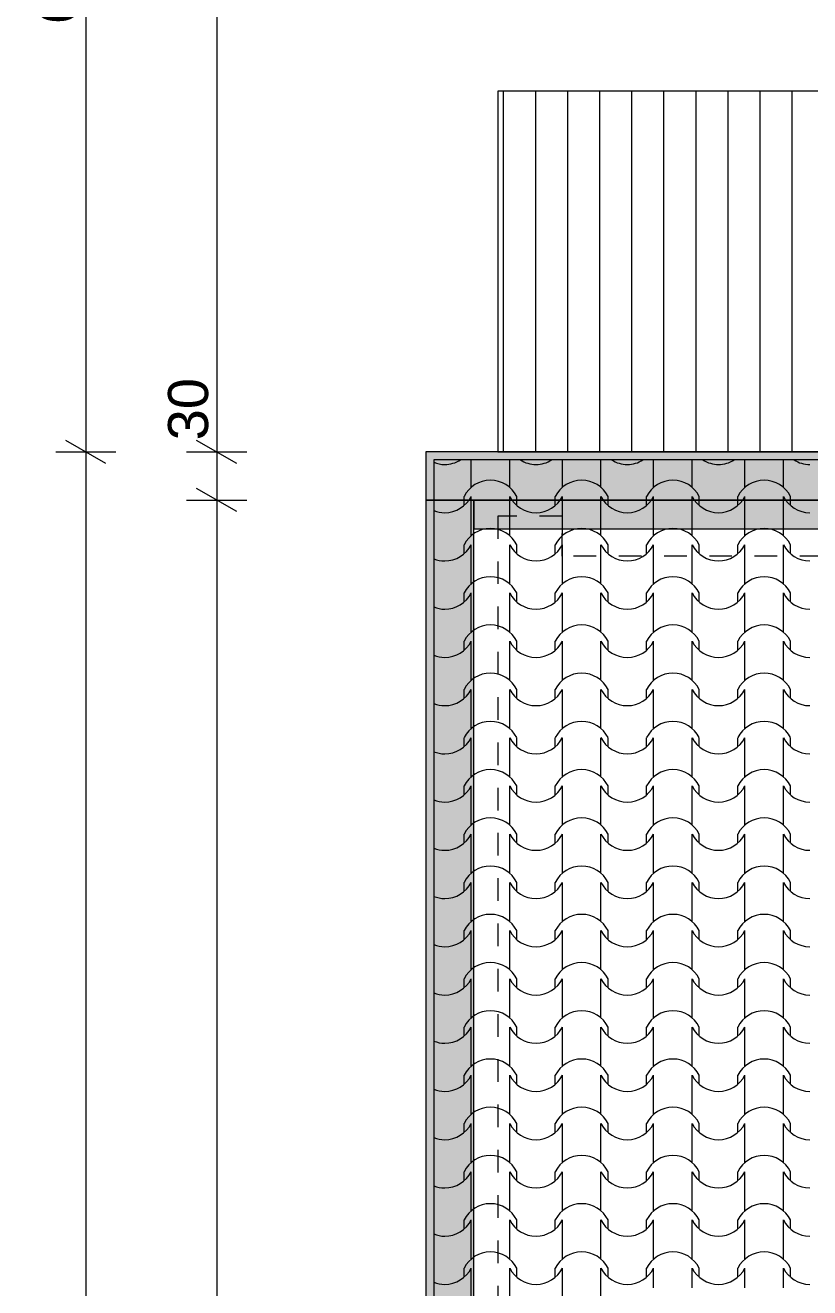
# Model space of a CAD drawing. Header units: feet. Extents: x 2791058 to 2855058, y -67651 to -26651.
# Drawn here: x 2801071 to 2805963, y -49419 to -41549 of the extents above; entities that cross this region are included whole.
import ezdxf

# ---------------------------------------------------------------- set-up
doc = ezdxf.new("R2010")
doc.units = ezdxf.units.FT
doc.header["$MEASUREMENT"] = 0
doc.linetypes.add('Dashed', pattern=[282.222223, 141.111112, -141.111112])
doc.layers.add('Dimensioning - General', color=7, linetype='Continuous')
doc.layers.add('Exterior walls', color=7, linetype='Continuous')
for name, color, linetype, lineweight in [('Dimensioning - General_Pen_No__1', 7, 'Continuous', 0), ('Exterior walls_Pen_No__1', 7, 'Continuous', 0), ('Model Unit - Zone_Pen_No__101', 252, 'Continuous', 0), ('Structural - Bearing_Pen_No__1', 7, 'Continuous', 0), ('Structural - Bearing_Pen_No__13', 54, 'Continuous', 0), ('Structural - Bearing_Pen_No__2', 8, 'Continuous', 0)]:
    doc.layers.add(name, color=color, linetype=linetype, lineweight=lineweight)
for name, color, linetype, lineweight, true_color in [('Exterior walls_Pen_No__85', 7, 'Continuous', 0, 0x80c2ff), ('Structural - Bearing_Pen_No__102', 7, 'Continuous', 0, 0xcccccc), ('Structural - Bearing_Pen_No__82', 7, 'Continuous', 0, 0xaaaaaa)]:
    doc.layers.add(name, color=color, linetype=linetype, lineweight=lineweight, true_color=true_color)
doc.styles.add('GENERATED_STYLE_2', font='arial.ttf')
doc.dimstyles.new('GENERATED_STYLE__1', dxfattribs={"dimtxt": 250, "dimasz": 190, "dimexe": 0.18, "dimexo": 3, "dimgap": 0.09, "dimtad": 1, "dimlfac": 0.001, "dimzin": 0, "dimdsep": 46, "dimtxsty": 'GENERATED_STYLE_2', "dimblk": 'ARROWHEAD_2', "dimblk1": 'ARROWHEAD_2', "dimblk2": 'ARROWHEAD_2', "dimcen": 0.09, "dimclrd": 7, "dimclre": 7, "dimclrt": 7, "dimadec": 0, "dimazin": 0, "dimtfac": 1, "dimtdec": 4, "dimtmove": 0, "dimatfit": 3, "dimfxl": 1, "dimtolj": 1, "dimtzin": 0, "dimarcsym": 0})
doc.dimstyles.new('GENERATED_STYLE__2', dxfattribs={"dimtxt": 250, "dimasz": 190, "dimexe": 0.18, "dimexo": 3, "dimgap": 0.09, "dimtad": 1, "dimtih": 1, "dimtoh": 1, "dimlfac": 0.001, "dimzin": 0, "dimdsep": 46, "dimtxsty": 'GENERATED_STYLE_2', "dimblk": 'ARROWHEAD_2', "dimblk1": 'ARROWHEAD_2', "dimblk2": 'ARROWHEAD_2', "dimcen": 0.09, "dimclrd": 7, "dimclre": 7, "dimclrt": 7, "dimadec": 0, "dimazin": 0, "dimtfac": 1, "dimtdec": 4, "dimtmove": 0, "dimatfit": 3, "dimfxl": 1, "dimtolj": 1, "dimtzin": 0, "dimarcsym": 0})

# ---------------------------------------------------------------- blocks, each defined once
blk = doc.blocks.new('*X9', base_point=(2247653.8, -76425))
at = {"layer": 'Structural - Bearing_Pen_No__82', "color": 253, "linetype": 'Continuous', "lineweight": 0, "true_color": 0xaaaaaa}
for p, q in [((2803851.5, -44307.9), (2803851.5, -44258.5)), ((2803851.5, -44429.8), (2803851.5, -44307.9)), ((2804092, -44307.9), (2804092, -44258.5)), ((2804092, -44429.8), (2804092, -44307.9)), ((2804420.5, -44307.9), (2804420.5, -44258.5)), ((2804420.5, -44429.8), (2804420.5, -44307.9)), ((2804661, -44307.9), (2804661, -44258.5)), ((2804661, -44429.8), (2804661, -44307.9)), ((2804989.5, -44307.9), (2804989.5, -44258.5)), ((2804989.5, -44429.8), (2804989.5, -44307.9)), ((2805229.9, -44307.9), (2805229.9, -44258.5)), ((2805229.9, -44429.8), (2805229.9, -44307.9)), ((2805558.4, -44307.9), (2805558.4, -44258.5)), ((2805558.4, -44429.8), (2805558.4, -44307.9)), ((2805798.9, -44307.9), (2805798.9, -44258.5)), ((2805798.9, -44429.8), (2805798.9, -44307.9)), ((2803807.5, -44542.7), (2803807.5, -44486.6)), ((2803851.5, -44608.5), (2803851.5, -44486.6)), ((2804092, -44608.5), (2804092, -44486.6)), ((2804136, -44542.7), (2804136, -44486.6)), ((2804376.5, -44542.7), (2804376.5, -44486.6)), ((2804420.5, -44608.5), (2804420.5, -44486.6)), ((2804661, -44608.5), (2804661, -44486.6)), ((2804705, -44542.7), (2804705, -44486.6)), ((2804945.4, -44542.7), (2804945.4, -44486.6)), ((2804989.5, -44608.5), (2804989.5, -44486.6)), ((2805229.9, -44608.5), (2805229.9, -44486.6)), ((2805273.9, -44542.7), (2805273.9, -44486.6)), ((2805514.4, -44542.7), (2805514.4, -44486.6)), ((2805558.4, -44608.5), (2805558.4, -44486.6)), ((2805798.9, -44608.5), (2805798.9, -44486.6)), ((2805842.9, -44542.7), (2805842.9, -44486.6)), ((2803851.5, -44730.5), (2803851.5, -44608.5)), ((2804092, -44730.5), (2804092, -44608.5)), ((2804420.5, -44730.5), (2804420.5, -44608.5)), ((2804661, -44730.5), (2804661, -44608.5)), ((2804989.5, -44730.5), (2804989.5, -44608.5)), ((2805229.9, -44730.5), (2805229.9, -44608.5)), ((2805558.4, -44730.5), (2805558.4, -44608.5)), ((2805798.9, -44730.5), (2805798.9, -44608.5)), ((2803807.5, -44843.3), (2803807.5, -44787.3)), ((2803851.5, -44909.2), (2803851.5, -44787.3)), ((2804092, -44909.2), (2804092, -44787.3)), ((2804136, -44843.3), (2804136, -44787.3)), ((2804376.5, -44843.3), (2804376.5, -44787.3)), ((2804420.5, -44909.2), (2804420.5, -44787.3)), ((2804661, -44909.2), (2804661, -44787.3)), ((2804705, -44843.3), (2804705, -44787.3)), ((2804945.4, -44843.3), (2804945.4, -44787.3)), ((2804989.5, -44909.2), (2804989.5, -44787.3)), ((2805229.9, -44909.2), (2805229.9, -44787.3)), ((2805273.9, -44843.3), (2805273.9, -44787.3)), ((2805514.4, -44843.3), (2805514.4, -44787.3)), ((2805558.4, -44909.2), (2805558.4, -44787.3)), ((2805798.9, -44909.2), (2805798.9, -44787.3)), ((2805842.9, -44843.3), (2805842.9, -44787.3)), ((2803851.5, -45031.2), (2803851.5, -44909.2)), ((2804092, -45031.2), (2804092, -44909.2)), ((2804420.5, -45031.2), (2804420.5, -44909.2)), ((2804661, -45031.2), (2804661, -44909.2)), ((2804989.5, -45031.2), (2804989.5, -44909.2)), ((2805229.9, -45031.2), (2805229.9, -44909.2)), ((2805558.4, -45031.2), (2805558.4, -44909.2)), ((2805798.9, -45031.2), (2805798.9, -44909.2)), ((2803807.5, -45144), (2803807.5, -45088)), ((2803851.5, -45209.9), (2803851.5, -45088)), ((2804092, -45209.9), (2804092, -45088)), ((2804136, -45144), (2804136, -45088)), ((2804376.5, -45144), (2804376.5, -45088)), ((2804420.5, -45209.9), (2804420.5, -45088)), ((2804661, -45209.9), (2804661, -45088)), ((2804705, -45144), (2804705, -45088)), ((2804945.4, -45144), (2804945.4, -45088)), ((2804989.5, -45209.9), (2804989.5, -45088)), ((2805229.9, -45209.9), (2805229.9, -45088)), ((2805273.9, -45144), (2805273.9, -45088)), ((2805514.4, -45144), (2805514.4, -45088)), ((2805558.4, -45209.9), (2805558.4, -45088)), ((2805798.9, -45209.9), (2805798.9, -45088)), ((2805842.9, -45144), (2805842.9, -45088)), ((2803851.5, -45331.8), (2803851.5, -45209.9)), ((2804092, -45331.8), (2804092, -45209.9)), ((2804420.5, -45331.8), (2804420.5, -45209.9)), ((2804661, -45331.8), (2804661, -45209.9)), ((2804989.5, -45331.8), (2804989.5, -45209.9)), ((2805229.9, -45331.8), (2805229.9, -45209.9)), ((2805558.4, -45331.8), (2805558.4, -45209.9)), ((2805798.9, -45331.8), (2805798.9, -45209.9)), ((2803807.5, -45444.7), (2803807.5, -45388.6)), ((2803851.5, -45510.6), (2803851.5, -45388.6)), ((2804092, -45510.6), (2804092, -45388.6)), ((2804136, -45444.7), (2804136, -45388.6)), ((2804376.5, -45444.7), (2804376.5, -45388.6)), ((2804420.5, -45510.6), (2804420.5, -45388.6)), ((2804661, -45510.6), (2804661, -45388.6)), ((2804705, -45444.7), (2804705, -45388.6)), ((2804945.4, -45444.7), (2804945.4, -45388.6)), ((2804989.5, -45510.6), (2804989.5, -45388.6)), ((2805229.9, -45510.6), (2805229.9, -45388.6)), ((2805273.9, -45444.7), (2805273.9, -45388.6)), ((2805514.4, -45444.7), (2805514.4, -45388.6)), ((2805558.4, -45510.6), (2805558.4, -45388.6)), ((2805798.9, -45510.6), (2805798.9, -45388.6)), ((2805842.9, -45444.7), (2805842.9, -45388.6)), ((2803851.5, -45632.5), (2803851.5, -45510.6)), ((2804092, -45632.5), (2804092, -45510.6)), ((2804420.5, -45632.5), (2804420.5, -45510.6)), ((2804661, -45632.5), (2804661, -45510.6)), ((2804989.5, -45632.5), (2804989.5, -45510.6)), ((2805229.9, -45632.5), (2805229.9, -45510.6)), ((2805558.4, -45632.5), (2805558.4, -45510.6)), ((2805798.9, -45632.5), (2805798.9, -45510.6)), ((2803807.5, -45745.4), (2803807.5, -45689.3)), ((2803851.5, -45811.2), (2803851.5, -45689.3)), ((2804092, -45811.2), (2804092, -45689.3)), ((2804136, -45745.4), (2804136, -45689.3)), ((2804376.5, -45745.4), (2804376.5, -45689.3)), ((2804420.5, -45811.2), (2804420.5, -45689.3)), ((2804661, -45811.2), (2804661, -45689.3)), ((2804705, -45745.4), (2804705, -45689.3)), ((2804945.4, -45745.4), (2804945.4, -45689.3)), ((2804989.5, -45811.2), (2804989.5, -45689.3)), ((2805229.9, -45811.2), (2805229.9, -45689.3)), ((2805273.9, -45745.4), (2805273.9, -45689.3)), ((2805514.4, -45745.4), (2805514.4, -45689.3)), ((2805558.4, -45811.2), (2805558.4, -45689.3)), ((2805798.9, -45811.2), (2805798.9, -45689.3)), ((2805842.9, -45745.4), (2805842.9, -45689.3)), ((2803851.5, -45933.2), (2803851.5, -45811.2)), ((2804092, -45933.2), (2804092, -45811.2)), ((2804420.5, -45933.2), (2804420.5, -45811.2)), ((2804661, -45933.2), (2804661, -45811.2)), ((2804989.5, -45933.2), (2804989.5, -45811.2)), ((2805229.9, -45933.2), (2805229.9, -45811.2)), ((2805558.4, -45933.2), (2805558.4, -45811.2)), ((2805798.9, -45933.2), (2805798.9, -45811.2)), ((2803807.5, -46046), (2803807.5, -45990)), ((2803851.5, -46111.9), (2803851.5, -45990)), ((2804092, -46111.9), (2804092, -45990)), ((2804136, -46046), (2804136, -45990)), ((2804376.5, -46046), (2804376.5, -45990)), ((2804420.5, -46111.9), (2804420.5, -45990)), ((2804661, -46111.9), (2804661, -45990)), ((2804705, -46046), (2804705, -45990)), ((2804945.4, -46046), (2804945.4, -45990)), ((2804989.5, -46111.9), (2804989.5, -45990)), ((2805229.9, -46111.9), (2805229.9, -45990)), ((2805273.9, -46046), (2805273.9, -45990)), ((2805514.4, -46046), (2805514.4, -45990)), ((2805558.4, -46111.9), (2805558.4, -45990)), ((2805798.9, -46111.9), (2805798.9, -45990)), ((2805842.9, -46046), (2805842.9, -45990)), ((2803851.5, -46233.8), (2803851.5, -46111.9)), ((2804092, -46233.8), (2804092, -46111.9)), ((2804420.5, -46233.8), (2804420.5, -46111.9)), ((2804661, -46233.8), (2804661, -46111.9)), ((2804989.5, -46233.8), (2804989.5, -46111.9)), ((2805229.9, -46233.8), (2805229.9, -46111.9)), ((2805558.4, -46233.8), (2805558.4, -46111.9)), ((2805798.9, -46233.8), (2805798.9, -46111.9)), ((2803807.5, -46346.7), (2803807.5, -46290.6)), ((2803851.5, -46412.6), (2803851.5, -46290.6)), ((2804092, -46412.6), (2804092, -46290.6)), ((2804136, -46346.7), (2804136, -46290.6)), ((2804376.5, -46346.7), (2804376.5, -46290.6)), ((2804420.5, -46412.6), (2804420.5, -46290.6)), ((2804661, -46412.6), (2804661, -46290.6)), ((2804705, -46346.7), (2804705, -46290.6)), ((2804945.4, -46346.7), (2804945.4, -46290.6)), ((2804989.5, -46412.6), (2804989.5, -46290.6)), ((2805229.9, -46412.6), (2805229.9, -46290.6)), ((2805273.9, -46346.7), (2805273.9, -46290.6)), ((2805514.4, -46346.7), (2805514.4, -46290.6)), ((2805558.4, -46412.6), (2805558.4, -46290.6)), ((2805798.9, -46412.6), (2805798.9, -46290.6)), ((2805842.9, -46346.7), (2805842.9, -46290.6)), ((2803851.5, -46534.5), (2803851.5, -46412.6)), ((2804092, -46534.5), (2804092, -46412.6)), ((2804420.5, -46534.5), (2804420.5, -46412.6)), ((2804661, -46534.5), (2804661, -46412.6)), ((2804989.5, -46534.5), (2804989.5, -46412.6)), ((2805229.9, -46534.5), (2805229.9, -46412.6)), ((2805558.4, -46534.5), (2805558.4, -46412.6)), ((2805798.9, -46534.5), (2805798.9, -46412.6)), ((2803807.5, -46647.4), (2803807.5, -46591.3)), ((2803851.5, -46713.3), (2803851.5, -46591.3)), ((2804092, -46713.3), (2804092, -46591.3)), ((2804136, -46647.4), (2804136, -46591.3)), ((2804376.5, -46647.4), (2804376.5, -46591.3)), ((2804420.5, -46713.3), (2804420.5, -46591.3)), ((2804661, -46713.3), (2804661, -46591.3)), ((2804705, -46647.4), (2804705, -46591.3)), ((2804945.4, -46647.4), (2804945.4, -46591.3)), ((2804989.5, -46713.3), (2804989.5, -46591.3)), ((2805229.9, -46713.3), (2805229.9, -46591.3)), ((2805273.9, -46647.4), (2805273.9, -46591.3)), ((2805514.4, -46647.4), (2805514.4, -46591.3)), ((2805558.4, -46713.3), (2805558.4, -46591.3)), ((2805798.9, -46713.3), (2805798.9, -46591.3)), ((2805842.9, -46647.4), (2805842.9, -46591.3)), ((2803851.5, -46835.2), (2803851.5, -46713.3)), ((2804092, -46835.2), (2804092, -46713.3)), ((2804420.5, -46835.2), (2804420.5, -46713.3)), ((2804661, -46835.2), (2804661, -46713.3)), ((2804989.5, -46835.2), (2804989.5, -46713.3)), ((2805229.9, -46835.2), (2805229.9, -46713.3)), ((2805558.4, -46835.2), (2805558.4, -46713.3)), ((2805798.9, -46835.2), (2805798.9, -46713.3)), ((2803807.5, -46948), (2803807.5, -46892)), ((2803851.5, -47013.9), (2803851.5, -46892)), ((2804092, -47013.9), (2804092, -46892)), ((2804136, -46948), (2804136, -46892)), ((2804376.5, -46948), (2804376.5, -46892)), ((2804420.5, -47013.9), (2804420.5, -46892)), ((2804661, -47013.9), (2804661, -46892)), ((2804705, -46948), (2804705, -46892)), ((2804945.4, -46948), (2804945.4, -46892)), ((2804989.5, -47013.9), (2804989.5, -46892)), ((2805229.9, -47013.9), (2805229.9, -46892)), ((2805273.9, -46948), (2805273.9, -46892)), ((2805514.4, -46948), (2805514.4, -46892)), ((2805558.4, -47013.9), (2805558.4, -46892)), ((2805798.9, -47013.9), (2805798.9, -46892)), ((2805842.9, -46948), (2805842.9, -46892)), ((2803851.5, -47135.9), (2803851.5, -47013.9)), ((2804092, -47135.9), (2804092, -47013.9)), ((2804420.5, -47135.9), (2804420.5, -47013.9)), ((2804661, -47135.9), (2804661, -47013.9)), ((2804989.5, -47135.9), (2804989.5, -47013.9)), ((2805229.9, -47135.9), (2805229.9, -47013.9)), ((2805558.4, -47135.9), (2805558.4, -47013.9)), ((2805798.9, -47135.9), (2805798.9, -47013.9)), ((2803807.5, -47248.7), (2803807.5, -47192.7)), ((2803851.5, -47314.6), (2803851.5, -47192.7)), ((2804092, -47314.6), (2804092, -47192.7)), ((2804136, -47248.7), (2804136, -47192.7)), ((2804376.5, -47248.7), (2804376.5, -47192.7)), ((2804420.5, -47314.6), (2804420.5, -47192.7)), ((2804661, -47314.6), (2804661, -47192.7)), ((2804705, -47248.7), (2804705, -47192.7)), ((2804945.4, -47248.7), (2804945.4, -47192.7)), ((2804989.5, -47314.6), (2804989.5, -47192.7)), ((2805229.9, -47314.6), (2805229.9, -47192.7)), ((2805273.9, -47248.7), (2805273.9, -47192.7)), ((2805514.4, -47248.7), (2805514.4, -47192.7)), ((2805558.4, -47314.6), (2805558.4, -47192.7)), ((2805798.9, -47314.6), (2805798.9, -47192.7)), ((2805842.9, -47248.7), (2805842.9, -47192.7)), ((2803851.5, -47436.5), (2803851.5, -47314.6)), ((2804092, -47436.5), (2804092, -47314.6)), ((2804420.5, -47436.5), (2804420.5, -47314.6)), ((2804661, -47436.5), (2804661, -47314.6)), ((2804989.5, -47436.5), (2804989.5, -47314.6)), ((2805229.9, -47436.5), (2805229.9, -47314.6)), ((2805558.4, -47436.5), (2805558.4, -47314.6)), ((2805798.9, -47436.5), (2805798.9, -47314.6)), ((2803807.5, -47549.4), (2803807.5, -47493.3)), ((2803851.5, -47615.3), (2803851.5, -47493.3)), ((2804092, -47615.3), (2804092, -47493.3)), ((2804136, -47549.4), (2804136, -47493.3)), ((2804376.5, -47549.4), (2804376.5, -47493.3)), ((2804420.5, -47615.3), (2804420.5, -47493.3)), ((2804661, -47615.3), (2804661, -47493.3)), ((2804705, -47549.4), (2804705, -47493.3)), ((2804945.4, -47549.4), (2804945.4, -47493.3)), ((2804989.5, -47615.3), (2804989.5, -47493.3)), ((2805229.9, -47615.3), (2805229.9, -47493.3)), ((2805273.9, -47549.4), (2805273.9, -47493.3)), ((2805514.4, -47549.4), (2805514.4, -47493.3)), ((2805558.4, -47615.3), (2805558.4, -47493.3)), ((2805798.9, -47615.3), (2805798.9, -47493.3)), ((2805842.9, -47549.4), (2805842.9, -47493.3)), ((2803851.5, -47737.2), (2803851.5, -47615.3)), ((2804092, -47737.2), (2804092, -47615.3)), ((2804420.5, -47737.2), (2804420.5, -47615.3)), ((2804661, -47737.2), (2804661, -47615.3)), ((2804989.5, -47737.2), (2804989.5, -47615.3)), ((2805229.9, -47737.2), (2805229.9, -47615.3)), ((2805558.4, -47737.2), (2805558.4, -47615.3)), ((2805798.9, -47737.2), (2805798.9, -47615.3)), ((2803807.5, -47850.1), (2803807.5, -47794)), ((2803851.5, -47915.9), (2803851.5, -47794)), ((2804092, -47915.9), (2804092, -47794)), ((2804136, -47850.1), (2804136, -47794)), ((2804376.5, -47850.1), (2804376.5, -47794)), ((2804420.5, -47915.9), (2804420.5, -47794)), ((2804661, -47915.9), (2804661, -47794)), ((2804705, -47850.1), (2804705, -47794)), ((2804945.4, -47850.1), (2804945.4, -47794)), ((2804989.5, -47915.9), (2804989.5, -47794)), ((2805229.9, -47915.9), (2805229.9, -47794)), ((2805273.9, -47850.1), (2805273.9, -47794)), ((2805514.4, -47850.1), (2805514.4, -47794)), ((2805558.4, -47915.9), (2805558.4, -47794)), ((2805798.9, -47915.9), (2805798.9, -47794)), ((2805842.9, -47850.1), (2805842.9, -47794)), ((2803851.5, -48037.9), (2803851.5, -47915.9)), ((2804092, -48037.9), (2804092, -47915.9)), ((2804420.5, -48037.9), (2804420.5, -47915.9)), ((2804661, -48037.9), (2804661, -47915.9)), ((2804989.5, -48037.9), (2804989.5, -47915.9)), ((2805229.9, -48037.9), (2805229.9, -47915.9)), ((2805558.4, -48037.9), (2805558.4, -47915.9)), ((2805798.9, -48037.9), (2805798.9, -47915.9)), ((2803807.5, -48150.7), (2803807.5, -48094.7)), ((2803851.5, -48216.6), (2803851.5, -48094.7)), ((2804092, -48216.6), (2804092, -48094.7)), ((2804136, -48150.7), (2804136, -48094.7)), ((2804376.5, -48150.7), (2804376.5, -48094.7)), ((2804420.5, -48216.6), (2804420.5, -48094.7)), ((2804661, -48216.6), (2804661, -48094.7)), ((2804705, -48150.7), (2804705, -48094.7)), ((2804945.4, -48150.7), (2804945.4, -48094.7)), ((2804989.5, -48216.6), (2804989.5, -48094.7)), ((2805229.9, -48216.6), (2805229.9, -48094.7)), ((2805273.9, -48150.7), (2805273.9, -48094.7)), ((2805514.4, -48150.7), (2805514.4, -48094.7)), ((2805558.4, -48216.6), (2805558.4, -48094.7)), ((2805798.9, -48216.6), (2805798.9, -48094.7)), ((2805842.9, -48150.7), (2805842.9, -48094.7)), ((2803851.5, -48338.6), (2803851.5, -48216.6)), ((2804092, -48338.6), (2804092, -48216.6)), ((2804420.5, -48338.6), (2804420.5, -48216.6)), ((2804661, -48338.6), (2804661, -48216.6)), ((2804989.5, -48338.6), (2804989.5, -48216.6)), ((2805229.9, -48338.6), (2805229.9, -48216.6)), ((2805558.4, -48338.6), (2805558.4, -48216.6)), ((2805798.9, -48338.6), (2805798.9, -48216.6)), ((2803807.5, -48451.4), (2803807.5, -48395.3)), ((2803851.5, -48517.3), (2803851.5, -48395.3)), ((2804092, -48517.3), (2804092, -48395.3)), ((2804136, -48451.4), (2804136, -48395.3)), ((2804376.5, -48451.4), (2804376.5, -48395.3)), ((2804420.5, -48517.3), (2804420.5, -48395.3)), ((2804661, -48517.3), (2804661, -48395.3)), ((2804705, -48451.4), (2804705, -48395.3)), ((2804945.4, -48451.4), (2804945.4, -48395.3)), ((2804989.5, -48517.3), (2804989.5, -48395.3)), ((2805229.9, -48517.3), (2805229.9, -48395.3)), ((2805273.9, -48451.4), (2805273.9, -48395.3)), ((2805514.4, -48451.4), (2805514.4, -48395.3)), ((2805558.4, -48517.3), (2805558.4, -48395.3)), ((2805798.9, -48517.3), (2805798.9, -48395.3)), ((2805842.9, -48451.4), (2805842.9, -48395.3)), ((2803851.5, -48639.2), (2803851.5, -48517.3)), ((2804092, -48639.2), (2804092, -48517.3)), ((2804420.5, -48639.2), (2804420.5, -48517.3)), ((2804661, -48639.2), (2804661, -48517.3)), ((2804989.5, -48639.2), (2804989.5, -48517.3)), ((2805229.9, -48639.2), (2805229.9, -48517.3)), ((2805558.4, -48639.2), (2805558.4, -48517.3)), ((2805798.9, -48639.2), (2805798.9, -48517.3)), ((2803807.5, -48752.1), (2803807.5, -48696)), ((2803851.5, -48818), (2803851.5, -48696)), ((2804092, -48818), (2804092, -48696)), ((2804136, -48752.1), (2804136, -48696)), ((2804376.5, -48752.1), (2804376.5, -48696)), ((2804420.5, -48818), (2804420.5, -48696)), ((2804661, -48818), (2804661, -48696)), ((2804705, -48752.1), (2804705, -48696)), ((2804945.4, -48752.1), (2804945.4, -48696)), ((2804989.5, -48818), (2804989.5, -48696)), ((2805229.9, -48818), (2805229.9, -48696)), ((2805273.9, -48752.1), (2805273.9, -48696)), ((2805514.4, -48752.1), (2805514.4, -48696)), ((2805558.4, -48818), (2805558.4, -48696)), ((2805798.9, -48818), (2805798.9, -48696)), ((2805842.9, -48752.1), (2805842.9, -48696)), ((2803851.5, -48939.9), (2803851.5, -48818)), ((2804092, -48939.9), (2804092, -48818)), ((2804420.5, -48939.9), (2804420.5, -48818)), ((2804661, -48939.9), (2804661, -48818)), ((2804989.5, -48939.9), (2804989.5, -48818)), ((2805229.9, -48939.9), (2805229.9, -48818)), ((2805558.4, -48939.9), (2805558.4, -48818)), ((2805798.9, -48939.9), (2805798.9, -48818)), ((2803807.5, -49052.8), (2803807.5, -48996.7)), ((2803851.5, -49118.6), (2803851.5, -48996.7)), ((2804092, -49118.6), (2804092, -48996.7)), ((2804136, -49052.8), (2804136, -48996.7)), ((2804376.5, -49052.8), (2804376.5, -48996.7)), ((2804420.5, -49118.6), (2804420.5, -48996.7)), ((2804661, -49118.6), (2804661, -48996.7)), ((2804705, -49052.8), (2804705, -48996.7)), ((2804945.4, -49052.8), (2804945.4, -48996.7)), ((2804989.5, -49118.6), (2804989.5, -48996.7)), ((2805229.9, -49118.6), (2805229.9, -48996.7)), ((2805273.9, -49052.8), (2805273.9, -48996.7)), ((2805514.4, -49052.8), (2805514.4, -48996.7)), ((2805558.4, -49118.6), (2805558.4, -48996.7)), ((2805798.9, -49118.6), (2805798.9, -48996.7)), ((2805842.9, -49052.8), (2805842.9, -48996.7)), ((2803851.5, -49240.6), (2803851.5, -49118.6)), ((2804092, -49240.6), (2804092, -49118.6)), ((2804420.5, -49240.6), (2804420.5, -49118.6)), ((2804661, -49240.6), (2804661, -49118.6)), ((2804989.5, -49240.6), (2804989.5, -49118.6)), ((2805229.9, -49240.6), (2805229.9, -49118.6)), ((2805558.4, -49240.6), (2805558.4, -49118.6)), ((2805798.9, -49240.6), (2805798.9, -49118.6)), ((2803807.5, -49353.4), (2803807.5, -49297.4)), ((2803851.5, -49419.3), (2803851.5, -49297.4)), ((2804092, -49419.3), (2804092, -49297.4)), ((2804136, -49353.4), (2804136, -49297.4)), ((2804376.5, -49353.4), (2804376.5, -49297.4)), ((2804420.5, -49419.3), (2804420.5, -49297.4)), ((2804661, -49419.3), (2804661, -49297.4)), ((2804705, -49353.4), (2804705, -49297.4)), ((2804945.4, -49353.4), (2804945.4, -49297.4)), ((2804989.5, -49419.3), (2804989.5, -49297.4)), ((2805229.9, -49419.3), (2805229.9, -49297.4)), ((2805273.9, -49353.4), (2805273.9, -49297.4)), ((2805514.4, -49353.4), (2805514.4, -49297.4)), ((2805558.4, -49419.3), (2805558.4, -49297.4)), ((2805798.9, -49419.3), (2805798.9, -49297.4)), ((2805842.9, -49353.4), (2805842.9, -49297.4)), ((2803851.5, -49541.2), (2803851.5, -49419.3)), ((2804092, -49541.2), (2804092, -49419.3)), ((2804420.5, -49541.2), (2804420.5, -49419.3)), ((2804661, -49541.2), (2804661, -49419.3))]:
    blk.add_line(p, q, dxfattribs=at)
for centre, radius, start, end in [((2803687.8, -44102), 184.9, 247.86877, 269.82949), ((2803686.7, -44102), 184.9, 270.17051, 302.1733), ((2804256.8, -44102), 184.9, 237.8267, 269.82949), ((2804255.7, -44102), 184.9, 270.17051, 302.1733), ((2804825.8, -44102), 184.9, 237.8267, 269.82949), ((2804824.7, -44102), 184.9, 270.17051, 302.1733), ((2805394.7, -44102), 184.9, 237.8267, 269.82949), ((2805393.6, -44102), 184.9, 270.17051, 302.1733), ((2805963.7, -44102), 184.9, 237.8267, 269.82949), ((2803971.8, -44569.2), 183.9, 26.70438, 153.29562), ((2804540.7, -44569.2), 183.9, 26.70438, 153.29562), ((2805109.7, -44569.2), 183.9, 26.70438, 153.29562), ((2805678.7, -44569.2), 183.9, 26.70438, 153.29562), ((2803686.7, -44402.7), 184.9, 270.17051, 333.01148), ((2804256.8, -44402.7), 184.9, 206.98852, 269.82949), ((2804255.7, -44402.7), 184.9, 270.17051, 333.01148), ((2804825.8, -44402.7), 184.9, 206.98852, 269.82949), ((2804824.7, -44402.7), 184.9, 270.17051, 333.01148), ((2805394.7, -44402.7), 184.9, 206.98852, 269.82949), ((2805393.6, -44402.7), 184.9, 270.17051, 333.01148), ((2805963.7, -44402.7), 184.9, 206.98852, 269.82949), ((2803687.8, -44402.7), 184.9, 247.86877, 269.82949), ((2803971.8, -44869.9), 183.9, 26.70438, 153.29562), ((2804540.7, -44869.9), 183.9, 26.70438, 153.29562), ((2805109.7, -44869.9), 183.9, 26.70438, 153.29562), ((2805678.7, -44869.9), 183.9, 26.70438, 153.29562), ((2803686.7, -44703.4), 184.9, 270.17051, 333.01148), ((2804256.8, -44703.4), 184.9, 206.98852, 269.82949), ((2804255.7, -44703.4), 184.9, 270.17051, 333.01148), ((2804825.8, -44703.4), 184.9, 206.98852, 269.82949), ((2804824.7, -44703.4), 184.9, 270.17051, 333.01148), ((2805394.7, -44703.4), 184.9, 206.98852, 269.82949), ((2805393.6, -44703.4), 184.9, 270.17051, 333.01148), ((2805963.7, -44703.4), 184.9, 206.98852, 269.82949), ((2803687.8, -44703.4), 184.9, 247.86877, 269.82949), ((2803971.8, -45170.6), 183.9, 26.70438, 153.29562), ((2804540.7, -45170.6), 183.9, 26.70438, 153.29562), ((2805109.7, -45170.6), 183.9, 26.70438, 153.29562), ((2805678.7, -45170.6), 183.9, 26.70438, 153.29562), ((2803686.7, -45004), 184.9, 270.17051, 333.01148), ((2804256.8, -45004), 184.9, 206.98852, 269.82949), ((2804255.7, -45004), 184.9, 270.17051, 333.01148), ((2804825.8, -45004), 184.9, 206.98852, 269.82949), ((2804824.7, -45004), 184.9, 270.17051, 333.01148), ((2805394.7, -45004), 184.9, 206.98852, 269.82949), ((2805393.6, -45004), 184.9, 270.17051, 333.01148), ((2805963.7, -45004), 184.9, 206.98852, 269.82949), ((2803687.8, -45004), 184.9, 247.86877, 269.82949), ((2803971.8, -45471.2), 183.9, 26.70438, 153.29562), ((2804540.7, -45471.2), 183.9, 26.70438, 153.29562), ((2805109.7, -45471.2), 183.9, 26.70438, 153.29562), ((2805678.7, -45471.2), 183.9, 26.70438, 153.29562), ((2803686.7, -45304.7), 184.9, 270.17051, 333.01148), ((2804256.8, -45304.7), 184.9, 206.98852, 269.82949), ((2804255.7, -45304.7), 184.9, 270.17051, 333.01148), ((2804825.8, -45304.7), 184.9, 206.98852, 269.82949), ((2804824.7, -45304.7), 184.9, 270.17051, 333.01148), ((2805394.7, -45304.7), 184.9, 206.98852, 269.82949), ((2805393.6, -45304.7), 184.9, 270.17051, 333.01148), ((2805963.7, -45304.7), 184.9, 206.98852, 269.82949), ((2803687.8, -45304.7), 184.9, 247.86877, 269.82949), ((2803971.8, -45771.9), 183.9, 26.70438, 153.29562), ((2804540.7, -45771.9), 183.9, 26.70438, 153.29562), ((2805109.7, -45771.9), 183.9, 26.70438, 153.29562), ((2805678.7, -45771.9), 183.9, 26.70438, 153.29562), ((2803686.7, -45605.4), 184.9, 270.17051, 333.01148), ((2804256.8, -45605.4), 184.9, 206.98852, 269.82949), ((2804255.7, -45605.4), 184.9, 270.17051, 333.01148), ((2804825.8, -45605.4), 184.9, 206.98852, 269.82949), ((2804824.7, -45605.4), 184.9, 270.17051, 333.01148), ((2805394.7, -45605.4), 184.9, 206.98852, 269.82949), ((2805393.6, -45605.4), 184.9, 270.17051, 333.01148), ((2805963.7, -45605.4), 184.9, 206.98852, 269.82949), ((2803687.8, -45605.4), 184.9, 247.86877, 269.82949), ((2803971.8, -46072.6), 183.9, 26.70438, 153.29562), ((2804540.7, -46072.6), 183.9, 26.70438, 153.29562), ((2805109.7, -46072.6), 183.9, 26.70438, 153.29562), ((2805678.7, -46072.6), 183.9, 26.70438, 153.29562), ((2803686.7, -45906), 184.9, 270.17051, 333.01148), ((2804256.8, -45906), 184.9, 206.98852, 269.82949), ((2804255.7, -45906), 184.9, 270.17051, 333.01148), ((2804825.8, -45906), 184.9, 206.98852, 269.82949), ((2804824.7, -45906), 184.9, 270.17051, 333.01148), ((2805394.7, -45906), 184.9, 206.98852, 269.82949), ((2805393.6, -45906), 184.9, 270.17051, 333.01148), ((2805963.7, -45906), 184.9, 206.98852, 269.82949), ((2803687.8, -45906), 184.9, 247.86877, 269.82949), ((2803971.8, -46373.3), 183.9, 26.70438, 153.29562), ((2804540.7, -46373.3), 183.9, 26.70438, 153.29562), ((2805109.7, -46373.3), 183.9, 26.70438, 153.29562), ((2805678.7, -46373.3), 183.9, 26.70438, 153.29562), ((2803686.7, -46206.7), 184.9, 270.17051, 333.01148), ((2804256.8, -46206.7), 184.9, 206.98852, 269.82949), ((2804255.7, -46206.7), 184.9, 270.17051, 333.01148), ((2804825.8, -46206.7), 184.9, 206.98852, 269.82949), ((2804824.7, -46206.7), 184.9, 270.17051, 333.01148), ((2805394.7, -46206.7), 184.9, 206.98852, 269.82949), ((2805393.6, -46206.7), 184.9, 270.17051, 333.01148), ((2805963.7, -46206.7), 184.9, 206.98852, 269.82949), ((2803687.8, -46206.7), 184.9, 247.86877, 269.82949), ((2803971.8, -46673.9), 183.9, 26.70438, 153.29562), ((2804540.7, -46673.9), 183.9, 26.70438, 153.29562), ((2805109.7, -46673.9), 183.9, 26.70438, 153.29562), ((2805678.7, -46673.9), 183.9, 26.70438, 153.29562), ((2803686.7, -46507.4), 184.9, 270.17051, 333.01148), ((2804256.8, -46507.4), 184.9, 206.98852, 269.82949), ((2804255.7, -46507.4), 184.9, 270.17051, 333.01148), ((2804825.8, -46507.4), 184.9, 206.98852, 269.82949), ((2804824.7, -46507.4), 184.9, 270.17051, 333.01148), ((2805394.7, -46507.4), 184.9, 206.98852, 269.82949), ((2805393.6, -46507.4), 184.9, 270.17051, 333.01148), ((2805963.7, -46507.4), 184.9, 206.98852, 269.82949), ((2803687.8, -46507.4), 184.9, 247.86877, 269.82949), ((2803971.8, -46974.6), 183.9, 26.70438, 153.29562), ((2804540.7, -46974.6), 183.9, 26.70438, 153.29562), ((2805109.7, -46974.6), 183.9, 26.70438, 153.29562), ((2805678.7, -46974.6), 183.9, 26.70438, 153.29562), ((2803686.7, -46808.1), 184.9, 270.17051, 333.01148), ((2804256.8, -46808.1), 184.9, 206.98852, 269.82949), ((2804255.7, -46808.1), 184.9, 270.17051, 333.01148), ((2804825.8, -46808.1), 184.9, 206.98852, 269.82949), ((2804824.7, -46808.1), 184.9, 270.17051, 333.01148), ((2805394.7, -46808.1), 184.9, 206.98852, 269.82949), ((2805393.6, -46808.1), 184.9, 270.17051, 333.01148), ((2805963.7, -46808.1), 184.9, 206.98852, 269.82949), ((2803687.8, -46808.1), 184.9, 247.86877, 269.82949), ((2803971.8, -47275.3), 183.9, 26.70438, 153.29562), ((2804540.7, -47275.3), 183.9, 26.70438, 153.29562), ((2805109.7, -47275.3), 183.9, 26.70438, 153.29562), ((2805678.7, -47275.3), 183.9, 26.70438, 153.29562), ((2803686.7, -47108.7), 184.9, 270.17051, 333.01148), ((2804256.8, -47108.7), 184.9, 206.98852, 269.82949), ((2804255.7, -47108.7), 184.9, 270.17051, 333.01148), ((2804825.8, -47108.7), 184.9, 206.98852, 269.82949), ((2804824.7, -47108.7), 184.9, 270.17051, 333.01148), ((2805394.7, -47108.7), 184.9, 206.98852, 269.82949), ((2805393.6, -47108.7), 184.9, 270.17051, 333.01148), ((2805963.7, -47108.7), 184.9, 206.98852, 269.82949), ((2803687.8, -47108.7), 184.9, 247.86877, 269.82949), ((2803971.8, -47576), 183.9, 26.70438, 153.29562), ((2804540.7, -47576), 183.9, 26.70438, 153.29562), ((2805109.7, -47576), 183.9, 26.70438, 153.29562), ((2805678.7, -47576), 183.9, 26.70438, 153.29562), ((2803686.7, -47409.4), 184.9, 270.17051, 333.01148), ((2804256.8, -47409.4), 184.9, 206.98852, 269.82949), ((2804255.7, -47409.4), 184.9, 270.17051, 333.01148), ((2804825.8, -47409.4), 184.9, 206.98852, 269.82949), ((2804824.7, -47409.4), 184.9, 270.17051, 333.01148), ((2805394.7, -47409.4), 184.9, 206.98852, 269.82949), ((2805393.6, -47409.4), 184.9, 270.17051, 333.01148), ((2805963.7, -47409.4), 184.9, 206.98852, 269.82949), ((2803687.8, -47409.4), 184.9, 247.86877, 269.82949), ((2803971.8, -47876.6), 183.9, 26.70438, 153.29562), ((2804540.7, -47876.6), 183.9, 26.70438, 153.29562), ((2805109.7, -47876.6), 183.9, 26.70438, 153.29562), ((2805678.7, -47876.6), 183.9, 26.70438, 153.29562), ((2803686.7, -47710.1), 184.9, 270.17051, 333.01148), ((2804256.8, -47710.1), 184.9, 206.98852, 269.82949), ((2804255.7, -47710.1), 184.9, 270.17051, 333.01148), ((2804825.8, -47710.1), 184.9, 206.98852, 269.82949), ((2804824.7, -47710.1), 184.9, 270.17051, 333.01148), ((2805394.7, -47710.1), 184.9, 206.98852, 269.82949), ((2805393.6, -47710.1), 184.9, 270.17051, 333.01148), ((2805963.7, -47710.1), 184.9, 206.98852, 269.82949), ((2803687.8, -47710.1), 184.9, 247.86877, 269.82949), ((2803971.8, -48177.3), 183.9, 26.70438, 153.29562), ((2804540.7, -48177.3), 183.9, 26.70438, 153.29562), ((2805109.7, -48177.3), 183.9, 26.70438, 153.29562), ((2805678.7, -48177.3), 183.9, 26.70438, 153.29562), ((2803686.7, -48010.8), 184.9, 270.17051, 333.01148), ((2804256.8, -48010.8), 184.9, 206.98852, 269.82949), ((2804255.7, -48010.8), 184.9, 270.17051, 333.01148), ((2804825.8, -48010.8), 184.9, 206.98852, 269.82949), ((2804824.7, -48010.8), 184.9, 270.17051, 333.01148), ((2805394.7, -48010.8), 184.9, 206.98852, 269.82949), ((2805393.6, -48010.8), 184.9, 270.17051, 333.01148), ((2805963.7, -48010.8), 184.9, 206.98852, 269.82949), ((2803687.8, -48010.8), 184.9, 247.86877, 269.82949), ((2803971.8, -48478), 183.9, 26.70438, 153.29562), ((2804540.7, -48478), 183.9, 26.70438, 153.29562), ((2805109.7, -48478), 183.9, 26.70438, 153.29562), ((2805678.7, -48478), 183.9, 26.70438, 153.29562), ((2803686.7, -48311.4), 184.9, 270.17051, 333.01148), ((2804256.8, -48311.4), 184.9, 206.98852, 269.82949), ((2804255.7, -48311.4), 184.9, 270.17051, 333.01148), ((2804825.8, -48311.4), 184.9, 206.98852, 269.82949), ((2804824.7, -48311.4), 184.9, 270.17051, 333.01148), ((2805394.7, -48311.4), 184.9, 206.98852, 269.82949), ((2805393.6, -48311.4), 184.9, 270.17051, 333.01148), ((2805963.7, -48311.4), 184.9, 206.98852, 269.82949), ((2803687.8, -48311.4), 184.9, 247.86877, 269.82949), ((2803971.8, -48778.6), 183.9, 26.70438, 153.29562), ((2804540.7, -48778.6), 183.9, 26.70438, 153.29562), ((2805109.7, -48778.6), 183.9, 26.70438, 153.29562), ((2805678.7, -48778.6), 183.9, 26.70438, 153.29562), ((2803686.7, -48612.1), 184.9, 270.17051, 333.01148), ((2804256.8, -48612.1), 184.9, 206.98852, 269.82949), ((2804255.7, -48612.1), 184.9, 270.17051, 333.01148), ((2804825.8, -48612.1), 184.9, 206.98852, 269.82949), ((2804824.7, -48612.1), 184.9, 270.17051, 333.01148), ((2805394.7, -48612.1), 184.9, 206.98852, 269.82949), ((2805393.6, -48612.1), 184.9, 270.17051, 333.01148), ((2805963.7, -48612.1), 184.9, 206.98852, 269.82949), ((2803687.8, -48612.1), 184.9, 247.86877, 269.82949), ((2803971.8, -49079.3), 183.9, 26.70438, 153.29562), ((2804540.7, -49079.3), 183.9, 26.70438, 153.29562), ((2805109.7, -49079.3), 183.9, 26.70438, 153.29562), ((2805678.7, -49079.3), 183.9, 26.70438, 153.29562), ((2803686.7, -48912.8), 184.9, 270.17051, 333.01148), ((2804256.8, -48912.8), 184.9, 206.98852, 269.82949), ((2804255.7, -48912.8), 184.9, 270.17051, 333.01148), ((2804825.8, -48912.8), 184.9, 206.98852, 269.82949), ((2804824.7, -48912.8), 184.9, 270.17051, 333.01148), ((2805394.7, -48912.8), 184.9, 206.98852, 269.82949), ((2805393.6, -48912.8), 184.9, 270.17051, 333.01148), ((2805963.7, -48912.8), 184.9, 206.98852, 269.82949), ((2803687.8, -48912.8), 184.9, 247.86877, 269.82949), ((2803971.8, -49380), 183.9, 26.70438, 153.29562), ((2804540.7, -49380), 183.9, 26.70438, 153.29562), ((2805109.7, -49380), 183.9, 26.70438, 153.29562), ((2805678.7, -49380), 183.9, 26.70438, 153.29562), ((2803686.7, -49213.4), 184.9, 270.17051, 333.01148), ((2804256.8, -49213.4), 184.9, 206.98852, 269.82949), ((2804255.7, -49213.4), 184.9, 270.17051, 333.01148), ((2804825.8, -49213.4), 184.9, 206.98852, 269.82949), ((2804824.7, -49213.4), 184.9, 270.17051, 333.01148), ((2805394.7, -49213.4), 184.9, 206.98852, 269.82949), ((2805393.6, -49213.4), 184.9, 270.17051, 333.01148), ((2805963.7, -49213.4), 184.9, 206.98852, 269.82949), ((2803687.8, -49213.4), 184.9, 247.86877, 269.82949)]:
    blk.add_arc(centre, radius, start, end, dxfattribs=at)
blk = doc.blocks.new('Fill_4', base_point=(2247653.8, -74225))
at = {"layer": 'Structural - Bearing_Pen_No__1', "color": 7, "linetype": 'Continuous', "lineweight": 0}
for p, q in [((2819218.2, -44258.5), (2803618.2, -44258.5)), ((2803618.2, -44258.5), (2803618.2, -44608.5)), ((2803618.2, -44608.5), (2803618.2, -50058.5))]:
    blk.add_line(p, q, dxfattribs=at)
at = {"layer": 'Structural - Bearing_Pen_No__82', "color": 253, "linetype": 'Continuous', "lineweight": 0, "true_color": 0xaaaaaa}
blk.add_blockref('*X9', (2247653.8, -76425), dxfattribs=at)
blk = doc.blocks.new('Wall_3', base_point=(2803868.2, -44508.5))
at = {"layer": 'Exterior walls_Pen_No__85', "linetype": 'Continuous', "lineweight": 0, "true_color": 0x80c2ff}
blk.add_hatch(color=151, dxfattribs=at).paths.add_polyline_path([(2808418.2, -44688.5), (2808418.2, -44508.5), (2803868.2, -44508.5), (2803868.2, -44688.5)])
at = {"layer": 'Exterior walls_Pen_No__1', "color": 7, "linetype": 'Continuous', "lineweight": 0, "flags": 128}
for points in [[(2819168.2, -44508.5), (2803868.2, -44508.5)], [(2803868.2, -44508.5), (2803868.2, -44688.5)], [(2803868.2, -44688.5), (2819168.2, -44688.5)]]:
    blk.add_lwpolyline(points, dxfattribs=at)
blk = doc.blocks.new('*D138', base_point=(2247653.8, -76425))
at = {"layer": 'Dimensioning - General_Pen_No__1', "color": 7, "linetype": 'Continuous', "lineweight": 0, "transparency": 16777216}
for p, q in [((2802264.8, -38086.3), (2802264.8, -38208.5)), ((2802389.8, -38280.7), (2802139.8, -38136.4)), ((2802077.3, -38208.5), (2802452.3, -38208.5)), ((2802264.8, -38208.5), (2802264.8, -44208.5)), ((2802389.8, -44280.7), (2802139.8, -44136.4))]:
    blk.add_line(p, q, dxfattribs=at)
at = {"layer": 'Dimensioning - General_Pen_No__1', "color": 7, "lineweight": 0, "transparency": 16777216, "char_height": 250, "attachment_point": 7, "rotation": 90, "style": 'GENERATED_STYLE_2'}
for s, insert in [('\\A1;6.00', (2802214.8, -41351.4)), ('\\A1;30', (2802214.8, -44136.3))]:
    blk.add_mtext(s, dxfattribs=dict(at, insert=insert))
blk = doc.blocks.new('ARROWHEAD_2')
at = {"color": 0, "linetype": 'Continuous', "lineweight": 0}
for p, q in [((-0.378, -0.655), (0.378, 0.655)), ((0, 0), (-1, 0))]:
    blk.add_line(p, q, dxfattribs=at)
blk = doc.blocks.new('*D139', base_point=(2247653.8, -76425))
at = {"layer": 'Dimensioning - General_Pen_No__1', "color": 7, "linetype": 'Continuous', "lineweight": 0, "transparency": 16777216}
for p, q in [((2802264.8, -38208.5), (2802264.8, -44208.5)), ((2802389.8, -44280.7), (2802139.8, -44136.4)), ((2802077.3, -44208.5), (2802452.3, -44208.5)), ((2802264.8, -44208.5), (2802264.8, -44508.5)), ((2802389.8, -44580.7), (2802139.8, -44436.4))]:
    blk.add_line(p, q, dxfattribs=at)
blk = doc.blocks.new('*D140', base_point=(2247653.8, -76425))
at = {"layer": 'Dimensioning - General_Pen_No__1', "color": 7, "linetype": 'Continuous', "lineweight": 0, "transparency": 16777216}
for p, q in [((2802264.8, -44208.5), (2802264.8, -44508.5)), ((2802389.8, -44580.7), (2802139.8, -44436.4)), ((2802077.3, -44508.5), (2802452.3, -44508.5)), ((2802264.8, -44508.5), (2802264.8, -55858.5)), ((2802389.8, -55930.7), (2802139.8, -55786.4))]:
    blk.add_line(p, q, dxfattribs=at)
at = {"layer": 'Dimensioning - General_Pen_No__1', "color": 7, "lineweight": 0, "transparency": 16777216, "char_height": 250, "attachment_point": 7, "rotation": 90, "style": 'GENERATED_STYLE_2'}
for s, insert in [('\\A1;11.50', (2802214.8, -50408.7)), ('\\A1;30', (2802214.8, -55786.3))]:
    blk.add_mtext(s, dxfattribs=dict(at, insert=insert))
blk = doc.blocks.new('*D141', base_point=(2247653.8, -76425))
at = {"layer": 'Dimensioning - General_Pen_No__1', "color": 7, "linetype": 'Continuous', "lineweight": 0, "transparency": 16777216}
for p, q in [((2802264.8, -44508.5), (2802264.8, -55858.5)), ((2802389.8, -55930.7), (2802139.8, -55786.4)), ((2802077.3, -55858.5), (2802452.3, -55858.5)), ((2802264.8, -55858.5), (2802264.8, -56158.5)), ((2802139.8, -56086.4), (2802389.8, -56230.7)), ((2802077.3, -56158.5), (2802452.3, -56158.5)), ((2802264.8, -56158.5), (2802264.8, -56280.8))]:
    blk.add_line(p, q, dxfattribs=at)
blk = doc.blocks.new('*D142', base_point=(2247653.8, -76425))
at = {"layer": 'Dimensioning - General_Pen_No__1', "color": 7, "linetype": 'Continuous', "lineweight": 0, "transparency": 16777216}
for p, q in [((2801449.1, -38086.3), (2801449.1, -38208.5)), ((2801574.1, -38280.7), (2801324.1, -38136.4)), ((2801261.6, -38208.5), (2801636.6, -38208.5)), ((2801449.1, -38208.5), (2801449.1, -44208.5)), ((2801574.1, -44280.7), (2801324.1, -44136.4))]:
    blk.add_line(p, q, dxfattribs=at)
at = {"layer": 'Dimensioning - General_Pen_No__1', "color": 7, "lineweight": 0, "transparency": 16777216, "insert": (2801399.1, -41541.1), "char_height": 250, "attachment_point": 7, "rotation": 90, "style": 'GENERATED_STYLE_2'}
blk.add_mtext('\\A1;6.00', dxfattribs=at)
blk = doc.blocks.new('*D143', base_point=(2247653.8, -76425))
at = {"layer": 'Dimensioning - General_Pen_No__1', "color": 7, "linetype": 'Continuous', "lineweight": 0, "transparency": 16777216}
for p, q in [((2801449.1, -38208.5), (2801449.1, -44208.5)), ((2801574.1, -44280.7), (2801324.1, -44136.4)), ((2801261.6, -44208.5), (2801636.6, -44208.5)), ((2801449.1, -44208.5), (2801449.1, -56158.5)), ((2801324.1, -56086.4), (2801574.1, -56230.7)), ((2801261.6, -56158.5), (2801636.6, -56158.5)), ((2801449.1, -56158.5), (2801449.1, -56280.8))]:
    blk.add_line(p, q, dxfattribs=at)
at = {"layer": 'Dimensioning - General_Pen_No__1', "color": 7, "lineweight": 0, "transparency": 16777216, "insert": (2801399.1, -50598.4), "char_height": 250, "attachment_point": 7, "rotation": 90, "style": 'GENERATED_STYLE_2'}
blk.add_mtext('\\A1;11.90', dxfattribs=at)
blk = doc.blocks.new('*D151', base_point=(2247653.8, -76425))
at = {"layer": 'Dimensioning - General_Pen_No__1', "color": 7, "linetype": 'Continuous', "lineweight": 0, "transparency": 16777216}
for p, q in [((2803604.4, -34510.7), (2803604.4, -34135.7)), ((2803676.5, -34198.2), (2803532.2, -34448.2)), ((2803482.1, -34323.2), (2803604.4, -34323.2)), ((2803604.4, -34323.2), (2819204.4, -34323.2))]:
    blk.add_line(p, q, dxfattribs=at)
blk = doc.blocks.new('*D152', base_point=(2247653.8, -76425))
at = {"layer": 'Dimensioning - General_Pen_No__1', "color": 7, "linetype": 'Continuous', "lineweight": 0, "transparency": 16777216}
for p, q in [((2819204.4, -34510.7), (2819204.4, -34135.7)), ((2803676.5, -34198.2), (2803532.2, -34448.2)), ((2819276.5, -34198.2), (2819132.2, -34448.2)), ((2803604.4, -34323.2), (2819204.4, -34323.2)), ((2819204.4, -34323.2), (2819504.4, -34323.2))]:
    blk.add_line(p, q, dxfattribs=at)
at = {"layer": 'Dimensioning - General_Pen_No__1', "color": 7, "lineweight": 0, "transparency": 16777216, "char_height": 250, "attachment_point": 7, "style": 'GENERATED_STYLE_2'}
for s, insert in [('\\A1;15.60', (2810787.2, -34273.2)), ('\\A1;30', (2818752.7, -34273.2))]:
    blk.add_mtext(s, dxfattribs=dict(at, insert=insert))
blk = doc.blocks.new('*D156', base_point=(2247653.8, -76425))
at = {"layer": 'Dimensioning - General_Pen_No__1', "color": 7, "linetype": 'Continuous', "lineweight": 0, "transparency": 16777216}
for p, q in [((2803676.5, -33438.2), (2803532.2, -33688.2)), ((2803604.4, -33750.7), (2803604.4, -33375.7)), ((2819276.5, -33438.2), (2819132.2, -33688.2)), ((2819204.4, -33750.7), (2819204.4, -33375.7)), ((2803482.1, -33563.2), (2803604.4, -33563.2)), ((2803604.4, -33563.2), (2819204.4, -33563.2)), ((2819204.4, -33563.2), (2835704.4, -33563.2))]:
    blk.add_line(p, q, dxfattribs=at)
at = {"layer": 'Dimensioning - General_Pen_No__1', "color": 7, "lineweight": 0, "transparency": 16777216, "insert": (2810976.9, -33513.2), "char_height": 250, "attachment_point": 7, "style": 'GENERATED_STYLE_2'}
blk.add_mtext('\\A1;15.60', dxfattribs=at)

msp = doc.modelspace()

# ---------------------------------------------------------------- hatches: boundary and pattern name
at = {"layer": 'Structural - Bearing_Pen_No__102', "linetype": 'Continuous', "lineweight": 0, "true_color": 0xcccccc}
h = msp.add_hatch(dxfattribs=at)
h.set_pattern_fill('SOLDIER_COURSE', color=254, style=0, pattern_type=2)
h.set_pattern_definition([(90, (2247653.82, -76424.97), (-200, 0), [])])
h.paths.add_polyline_path([(2812518.173, -44208.549), (2812518.173, -41958.549), (2804018.173, -41958.549), (2804018.173, -44208.549)])
at = {"layer": 'Structural - Bearing_Pen_No__13', "linetype": 'Continuous', "lineweight": 0}
for points in [[(2803568.173, -44208.549), (2803568.173, -44508.549), (2819168.173, -44508.549), (2819168.173, -44208.549)], [(2803868.173, -44508.549), (2803568.173, -44508.549), (2803568.173, -50058.549), (2803868.173, -50058.549)]]:
    msp.add_hatch(color=54, dxfattribs=at).paths.add_polyline_path(points)

# ---------------------------------------------------------------- linework, layer by layer
at = {"layer": 'Model Unit - Zone_Pen_No__101', "color": 252, "linetype": 'Dashed', "lineweight": 0}
for p, q in [((2804418.173, -44608.549), (2804018.173, -44608.549)), ((2804018.173, -44608.549), (2804018.173, -55508.549)), ((2804418.173, -44608.549), (2804018.173, -44608.549)), ((2804018.173, -44608.549), (2804018.173, -55508.549)), ((2804418.173, -44858.549), (2804418.173, -44608.549)), ((2804418.173, -44858.549), (2804418.173, -44608.549)), ((2808018.173, -44858.549), (2804418.173, -44858.549)), ((2808018.173, -44858.549), (2804418.173, -44858.549))]:
    msp.add_line(p, q, dxfattribs=at)
at = {"layer": 'Structural - Bearing_Pen_No__1', "color": 7, "linetype": 'Continuous', "lineweight": 0, "flags": 128}
for points in [[(2803568.173, -44208.549), (2803568.173, -44508.549), (2819168.173, -44508.549), (2819168.173, -44208.549)], [(2803868.173, -44508.549), (2803568.173, -44508.549), (2803568.173, -50058.549), (2803868.173, -50058.549)]]:
    msp.add_lwpolyline(points, close=True, dxfattribs=at)
at = {"layer": 'Structural - Bearing_Pen_No__2', "color": 8, "linetype": 'Continuous', "lineweight": 0, "flags": 128}
msp.add_lwpolyline([(2812518.173, -44208.549), (2812518.173, -41958.549), (2804018.173, -41958.549), (2804018.173, -44208.549)], close=True, dxfattribs=at)

# ---------------------------------------------------------------- block references
at = {"layer": 'Exterior walls', "color": 7, "lineweight": 0}
msp.add_blockref('Wall_3', (2803868.173, -44508.549), dxfattribs=at)
at = {"layer": 'Structural - Bearing_Pen_No__82', "color": 253, "linetype": 'Continuous', "lineweight": 0, "true_color": 0xaaaaaa}
msp.add_blockref('Fill_4', (2247653.822, -74224.967), dxfattribs=at)

# ---------------------------------------------------------------- dimensions: what is measured, and where the dimension line sits
at = {"layer": 'Dimensioning - General', "color": 7, "linetype": 'Continuous', "lineweight": 0}
for base, p1, p2, picture, middle in [((2819204.377, -33563.192), (2803604.377, -43881.235), (2819204.377, -37331.235), '*D156', (2811396.95, -33388.192)), ((2819204.377, -34323.179), (2803604.377, -43881.235), (2819204.377, -37331.235), '*D152', (2811207.235, -34148.179)), ((2803604.377145085, -34323.178925761), (2803604.377145085, -43881.234808111), (2803604.377145085, -43881.234808111), '*D151', (2803596.510905107, -34148.178925761))]:
    dim = msp.add_linear_dim(base=base, p1=p1, p2=p2, dimstyle='GENERATED_STYLE__2', dxfattribs=at)
    dim.commit()
    dim.dimension.update_dxf_attribs({"geometry": picture, "text_midpoint": middle, "dimtype": 160})
for base, p1, p2, picture, middle in [((2801449.06, -44208.549), (2820002.404, -38208.549), (2804402.404, -44208.549), '*D142', (2801274.06, -41216.416)), ((2802264.787, -44208.549), (2820002.404, -38208.549), (2804402.404, -44208.549), '*D138', (2802089.787, -41026.701)), ((2802264.787, -44508.549), (2804402.404, -44208.549), (2804402.404, -44508.549), '*D139', (2802089.787, -43945.711)), ((2802264.787, -56158.549), (2804702.404, -55858.549), (2804402.404, -56158.549), '*D141', (2802089.787, -55595.711))]:
    dim = msp.add_linear_dim(base=base, p1=p1, p2=p2, angle=270, dimstyle='GENERATED_STYLE__1', dxfattribs=at)
    dim.commit()
    dim.dimension.update_dxf_attribs({"geometry": picture, "text_midpoint": middle, "dimtype": 160, "text_rotation": 90})
for base, p1, p2, text, picture, middle in [((2801449.06, -56158.549), (2804402.404, -44208.549), (2804402.404, -56158.549), '11.90', '*D143', (2801274.06, -50178.406)), ((2802264.787, -55858.549), (2804402.404, -44508.549), (2804702.404, -55858.549), '11.50', '*D140', (2802089.787, -49988.691))]:
    dim = msp.add_linear_dim(base=base, p1=p1, p2=p2, angle=270, text=text, dimstyle='GENERATED_STYLE__1', dxfattribs=at)
    dim.commit()
    dim.dimension.update_dxf_attribs({"geometry": picture, "text_midpoint": middle, "dimtype": 160, "text_rotation": 90})

doc.saveas('drawing.dxf')
